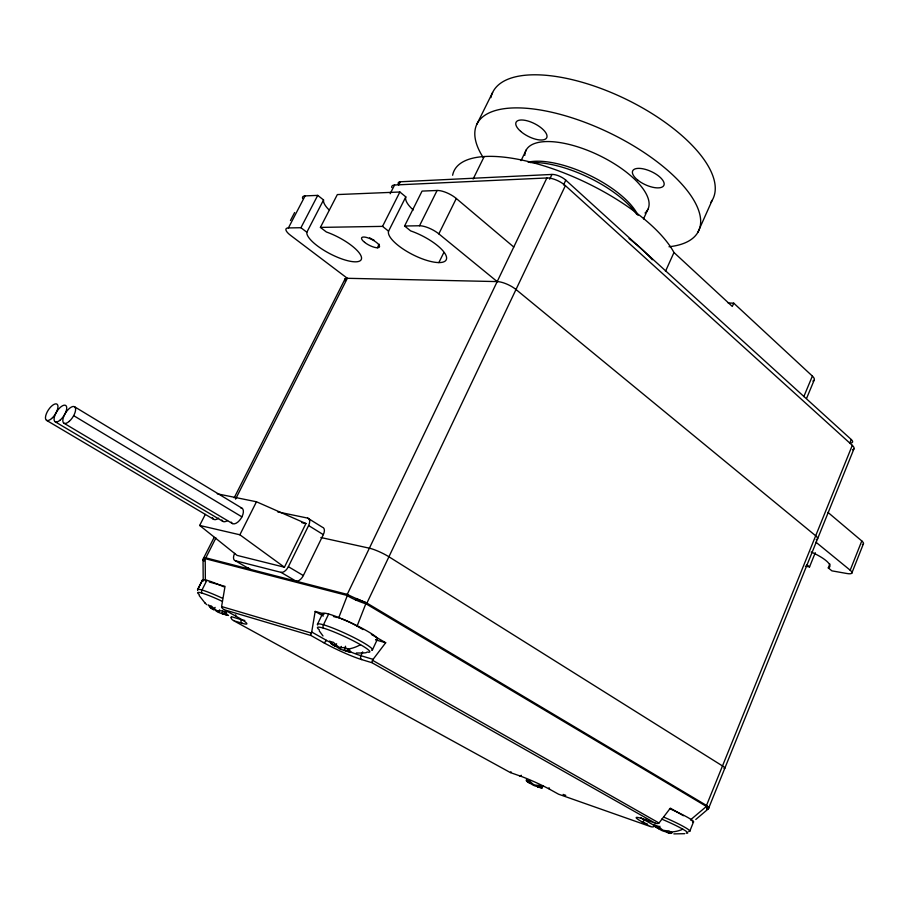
<?xml version="1.0" encoding="UTF-8"?>
<svg xmlns="http://www.w3.org/2000/svg" width="909" height="909" viewBox="0 0 909 909"><rect width="100%" height="100%" fill="white"/><g stroke="black" fill="none" stroke-linecap="round" stroke-linejoin="round"><path stroke-width="1.36" d="M203.207 580.749L203.037 559.671M209.297 581.999L225.023 586.373L221.762 605.542A3.181 1.704 -83.1 0 0 221.682 606.576L311.423 633.073A3.409 1.966 -83.9 0 0 311.707 632.016L315.173 611.416L324.297 613.95M336.614 643.765L335.08 646.083A48.609 27.531 -52 0 1 330.706 643.22L335.569 645.969A48.575 28.838 -65.8 0 0 340.159 648.946A48.586 38.973 -64.4 0 0 347.193 651.151A46.086 25.816 80.1 0 0 351.181 652.355A48.393 37.78 -82.8 0 1 344.318 650.196L345.556 646.242M215.115 607.382L213.558 609.644A44.359 22.645 -52.2 0 1 210.047 607.189L214.729 609.757A44.211 23.782 -65.5 0 0 218.455 612.336A44.257 37.394 -60.9 0 0 225.227 614.45A41.791 21.327 81.3 0 0 228.523 615.438A43.939 36.565 -82.2 0 1 221.887 613.37L222.75 610.791M204.025 559.399A13.715 2.216 14.8 0 1 205.423 557.774A5.749 3.011 -87.7 0 1 205.832 557.842L347.238 594.384A6.443 3.761 -88.8 0 1 347.749 594.577A3.091 2.397 -58.9 0 0 347.318 595.577L338.637 617.938L340.375 618.472M363.032 629.585L357.078 626.119L365.816 603.758A3.091 1.704 -70.2 0 0 366.247 602.769A15.146 0.818 23.4 0 1 347.102 594.259M811.135 551.99A25.736 6.59 22.1 0 1 828.281 567.92L831.917 570.852L846.995 573.522A11.84 3.034 21.8 0 0 850.188 570.204L861.789 540.957L827.963 512.392M851.767 573.227L863.3 544.105M689.829 831.144L693.431 822.077M828.281 567.92L829.849 563.989M391.768 187.572A12.931 4.511 27.6 0 1 394.586 185.004L546.877 177.959A14.237 5.59 26.1 0 1 565.387 185.629L852.301 445.342L706.498 805.454A2.557 1.943 -62.5 0 1 706.066 806.226A3.522 2.307 -47.5 0 1 706.373 806.465A12.726 1.579 39.8 0 1 706.747 808.93M708.645 808.226L853.892 448.989M805.374 566.171L809.544 566.898L815.271 552.717M849.676 443.444L851.267 439.524L565.796 180.164A10.658 4.227 26.1 0 0 551.956 174.437L400.335 181.777A9.692 3.409 27.6 0 0 398.608 184.72M806.613 398.301L814.18 380.121M803.817 396.597L812.373 376.076L733.745 303.151L728.166 302.981M733.745 303.151L732.302 306.447L673.967 252.509A123.76 46.439 25.6 0 0 553.058 168.881A123.76 46.439 25.6 0 0 452.637 175.255M697.839 232.386L712.224 200.253M340.159 648.946L341.307 646.413M665.468 271.382L673.967 252.509M643.492 218.955L647.935 209.263M218.455 612.336L219.603 609.848M372.44 649.821L377.428 639.209M510.96 771.684L510.528 772.548M362.668 651.901L360.884 655.684A3.022 2.375 -71.8 0 0 361.68 659.593L371.974 662.718L655.128 823.122L644.515 819.418A25.6 2.25 23.8 0 0 641.686 821.645L650.355 826.531L558.569 794.205L549.945 789.432A23.452 1.943 24.2 0 0 519.391 775.741L510.449 772.616L233.658 620.688L242.089 623.244A2.761 2.295 -69.5 0 1 241.294 619.665L231.34 616.666A3.045 2.341 77.8 0 0 231.227 617.631M563.523 184.947L565.796 180.164M565.387 185.629L366.906 603.087A3.102 1.807 -58.7 0 1 366.35 604.008A4.306 3.386 -41.6 0 0 365.816 603.758A15.192 2.25 22.5 0 1 346.988 595.429M317.525 624.142L322.593 613.598M546.877 177.959L347.238 594.384A3.091 2.477 -73.9 0 0 346.908 595.406A4.272 2.522 -83.3 0 1 347.318 595.577M549.672 179.209L551.956 174.437M328.649 614.029L323.456 624.813A3.704 2.977 -72 0 0 323.229 628.096M521.05 160.643L526.311 149.803M234.67 553.354A7.238 3.795 -58.4 0 0 235.249 560.705L280.983 572.352L295.982 581.135A7.442 4.113 -58.5 0 0 303.345 575.545L323.32 534.64A7.374 4.068 -57.6 0 0 322.354 527.209L307.685 518.107L277.734 511.892M473.112 179.062L484.213 156.53M205.298 514.403L199.662 525.447L237.056 555.388L284.426 567.216L305.935 523.539L256.463 501.768L217.285 493.814M280.983 572.352A7.499 4.079 -58.4 0 0 288.369 566.705L308.606 525.55A7.431 4.034 -57.5 0 0 307.685 518.107M438.865 262.61L443.831 252.52M816.146 539.685A12.203 3.272 22 0 0 815.68 535.787L515.994 289.505A14.499 4.761 25.8 0 0 497.189 281.597L438.831 233.874L456.295 198.492A14.93 5.34 27.1 0 0 437.093 190.481L422.06 191.095L404.585 226.011L410.629 230.886A32.224 10.533 26.9 0 1 446.399 256.611A32.224 10.533 26.9 0 1 417.663 256.974A32.224 10.533 26.9 0 1 388.563 231.181L382.541 226.375L320.411 227.398L337.341 194.571L399.88 192.004L405.812 196.889A32.031 11.147 27.1 0 0 413.231 209.968M476.816 124.317L492.598 92.536M404.585 226.011L419.515 225.762L437.093 190.481M388.563 231.181L405.812 196.889M199.662 525.447L239.874 534.787L256.463 501.768M398.699 185.004L400.335 181.777M382.541 226.375L399.88 192.004M206.877 580.306L201.98 590.043A3.363 2.852 -69.4 0 0 201.775 593.02M377.371 247.771L379.178 244.191M214.16 537.355L203.593 558.103M234.17 497.848L345.159 278.768M215.922 537.923L205.832 557.842A2.761 2.363 -71.3 0 0 205.536 558.751L346.908 595.406M235.567 499.098L347.352 278.302L497.189 281.597M390.177 193.719L394.586 185.004M197.583 589.714L202.662 579.783L197.673 589.521M320.411 227.398L326.354 231.977A30.497 9.26 27.6 0 1 361.134 256.168A30.497 9.26 27.6 0 1 335.705 256.497A30.497 9.26 27.6 0 1 306.844 232.238L323.547 199.957L317.73 195.378L305.094 195.901A13.692 4.352 28.1 0 0 302.652 198.537M344.897 280.779A13.146 3.829 27 0 1 347.352 278.302L290.687 235.442A13.771 4.113 27.9 0 1 288.403 227.932L300.936 227.716L317.73 195.378M290.46 220.523L294.63 212.524M288.403 227.932L305.094 195.901M666.729 831.905A40.746 27.156 -66.6 0 1 662.082 830.621A40.814 30.565 -70.9 0 1 657.15 827.508L653.753 825.588A40.507 29.872 -53.6 0 0 658.525 828.61L659.923 826.258M683.409 815.725L670.353 808.146L659.582 822.259A2.909 1.932 -46.4 0 1 658.923 822.952L372.531 660.298A3.431 2.636 -41.2 0 1 373.076 659.355L385.689 642.743L371.383 634.437M695.771 819.486L707.918 809.203M684.682 833.689L673.853 833.894M363.009 653.014L366.168 652.707M362.475 653.037L356.271 652.992M301.833 522.664L305.935 523.539M320.866 537.514L369.372 548.195A15.18 2.488 25.2 0 1 388.927 556.785L722.496 765.946A12.681 1.682 23.4 0 1 723.996 768.4M333.421 616.484L337.341 617.575M375.553 639.845L385.689 642.743M373.076 659.355L360.884 655.684A27.259 2.966 25 0 1 348.806 651.185M563.103 794.409L565.773 795.352M644.674 823.065L647.344 824.009M341.386 618.813L343.647 619.665A13.68 1.659 25 0 1 351.419 623.108L357.078 626.119M356.567 600.304L355.771 599.963M540.923 786.444L542.503 787.228A37.667 25.997 -69.4 0 1 537.503 786.751A37.701 26.054 -80.6 0 0 542.275 788.035A35.94 22.293 75 0 1 538.764 786.796A37.633 26.895 -65.1 0 1 533.844 785.456A37.667 25.997 -69.4 0 1 529.697 782.729L526.413 780.945A37.508 25.338 -54 0 0 530.311 783.513A37.633 26.895 -65.1 0 1 526.459 780.024A35.235 18.737 -21.2 0 0 529.958 781.263A37.701 26.054 -80.6 0 0 533.981 784.808A37.508 25.338 -54 0 0 539.117 785.365L540.923 786.444A37.599 25.804 -61.6 0 0 543.446 786.171M213.558 609.644A44.257 37.394 -60.9 0 1 208.116 605.042A42.189 15.805 -23.5 0 0 211.388 606.019A43.939 36.565 -82.2 0 0 216.978 610.678A44.359 22.645 -52.2 0 0 222.001 610.757L226.705 613.348A44.211 23.782 -65.5 0 1 221.887 613.37M242.089 623.244A27.759 2.67 25.3 0 0 236.34 616.427L224.205 609.734L310.98 635.527L323.445 642.538A30.292 3.25 25 0 0 361.68 659.593M335.08 646.083A48.586 38.973 -64.4 0 1 329.456 641.129A45.973 19.305 -22.6 0 0 333.433 642.311A48.393 37.78 -82.8 0 0 339.227 647.322A48.609 27.531 -52 0 0 345.204 647.549L350.079 650.31A48.575 28.838 -65.8 0 1 344.318 650.196M658.525 828.61A40.746 27.156 -66.6 0 1 654.673 824.952A38.11 22.043 -18.7 0 0 658.809 826.395A40.939 26.111 -81.4 0 0 662.843 830.133A40.507 29.872 -53.6 0 0 668.808 830.871L672.206 832.803A40.814 30.565 -70.9 0 1 666.388 832.133A40.939 26.111 -81.4 0 0 671.183 833.394A39.292 25.986 71.8 0 1 667.57 832.167M311.707 632.016L326.433 640.334A27.259 2.966 25 0 0 329.444 641.993M640.618 817.532A23.032 2.057 23.8 0 0 644.436 819.929L654.65 825.702A2.807 1.909 -35.4 0 1 654.037 826.361M315.173 611.416L323.274 616.086M235.249 560.705L250.032 569.261A7.192 3.818 -58.5 0 1 248.441 567.602M288.369 566.705L303.345 575.545M46.575 420.367L213.74 519.38M64.016 423.253L232.465 523.584M366.35 604.008L706.066 806.226M55.222 421.799L223.035 521.471M691.147 820.225L690.522 819.861L706.373 806.465A2.545 1.977 -47 0 0 706.895 805.749A5.295 3.431 -41.5 0 0 706.509 805.454L366.906 603.087A6.477 5.011 -34.9 0 0 366.247 602.769M73.674 415.652L241.919 516.869M74.39 406.664L241.794 508.086M308.606 525.55L323.32 534.64M239.874 534.787L284.426 567.216M692.158 820.884L692.806 821.418A11.453 1.125 23.7 0 1 692.772 821.918M300.936 227.716L306.844 232.238M806.806 564.716L809.544 566.898M815.918 542.173L850.188 570.204M456.295 198.492L513.767 247.032M199.128 595.52L204.957 602.94M206.661 604.599L204.627 602.622M203.548 558.955L203.525 558.921A13.737 2.238 14.4 0 0 203.877 559.376M319.252 630.88L322.99 635.959M205.366 580.908L205.195 558.728A2.75 2.375 88.7 0 1 205.411 557.796M549.945 789.432A2.397 1.659 -62.9 0 1 549.059 787.694M654.094 826.474A3.818 3.704 71 0 1 650.435 826.395M644.436 819.929A2.534 1.863 -63.6 0 1 641.686 821.645M658.991 823.077A3.943 3.829 70.1 0 1 655.207 822.986M646.322 818.964A2.602 1.716 -73.2 0 1 644.515 819.418M372.054 662.547A4.556 0.579 -65.5 0 1 372.474 660.389M311.06 635.357A4.545 0.75 -65.2 0 1 311.355 633.153M326.433 640.334A3.022 1.738 -59.8 0 1 323.445 642.538M224.262 609.564A4.272 4.068 -34.3 0 1 221.535 606.61M236.34 616.427A2.829 1.511 -59.6 0 1 235.681 614.791M233.715 620.529A4.136 3.943 -35.2 0 1 231.079 617.666M521.3 775.252A2.397 1.704 -71.9 0 1 519.391 775.741M244.828 620.415A24.975 2.443 25.3 0 1 241.294 619.665M365.702 602.474A15.123 0.761 23.3 0 1 356.203 598.497M204.105 560.842A13.737 2.443 9.6 0 1 205.15 558.705A13.76 2.443 10 0 0 203.275 560.103M203.934 560.796A13.715 2.488 9.4 0 1 203.139 560.092M706.168 806.328A12.703 1.545 40 0 1 708.02 808.965M706.861 805.715A12.692 1.534 34.6 0 1 707.486 808.078M707.02 805.817A12.726 1.534 34.3 0 1 708.759 808.033M707.872 809.249A12.76 1.579 40 0 1 706.884 809.033M527.936 781.865A37.599 25.804 -61.6 0 1 526.209 780.127M317.661 625.028A30.315 3.443 25 0 1 346.795 634.096A30.315 3.443 25 0 1 371.497 650.208M319.309 629.823A28.861 3.227 25 0 1 345.022 636.755A28.861 3.227 25 0 1 366.952 652.003M360.521 644.686A48.609 28.327 -58.8 0 1 347.647 649.049M333.058 644.686A48.609 28.327 -58.8 0 1 331.206 642.708M323.127 614.825A30.27 3.636 25 0 1 351.965 623.233A30.27 3.636 25 0 1 375.928 639.55M661.752 819.123A24.338 2.227 23.8 0 1 682.773 829.167A24.338 2.227 23.8 0 1 686.227 833.099M682.841 829.201A40.666 30.383 -62.3 0 1 670.512 831.94M655.378 826.622A40.666 30.383 -62.3 0 1 653.276 824.656M663.945 817.202A25.577 2.375 23.8 0 1 688.692 831.394M669.513 808.624A25.532 2.511 23.7 0 1 692.897 822.191M197.81 590.271A27.724 2.818 25.4 0 1 222.489 598.281M199.253 594.566A26.384 2.647 25.3 0 1 221.83 601.122M202.968 581.021A27.679 2.988 25.4 0 1 223.682 586.782M226.977 611.632A44.302 23.339 -58.8 0 1 224.353 612.155M212.308 608.553A44.302 23.339 -58.8 0 1 210.865 606.826M240.601 507.79A9.056 4.659 -57.7 0 1 240.919 518.596A9.056 4.659 -57.7 0 1 231.216 522.096M227.591 520.527A8.988 4.59 -57.7 0 1 221.807 519.993M218.694 518.119A8.92 4.522 -57.7 0 1 212.422 517.539M530.345 162.586A71.766 27.952 25.7 0 1 636.811 214.444M629.051 238.567A124.238 44.927 25.6 0 1 652.355 259.758M851.267 439.524A9.01 2.92 21.4 0 1 851.426 442.899M852.301 445.342A12.022 3.863 21.5 0 1 852.506 449.796M419.515 225.762A15.021 5.045 26.9 0 1 438.831 233.874M328.876 209.718A30.327 9.817 27.8 0 1 323.547 199.957M861.789 540.957A11.783 3.216 21.6 0 1 862.334 544.593M374.11 240.192A9.976 3.181 27.4 0 1 369.679 237.84M812.373 376.076A12.181 4.261 21.9 0 1 812.851 381.098M524.823 155.314A67.709 27.315 25.7 0 1 598.588 155.144A67.709 27.315 25.7 0 1 645.038 213.001M528.095 162.154A67.936 26.6 25.7 0 1 589.771 175.403A67.936 26.6 25.7 0 1 638.038 215.365M490.905 97.649A122.34 51.87 25.8 0 1 624.04 98.263A122.34 51.87 25.8 0 1 710.758 202.491M483.02 157.223A123.045 49.734 25.7 0 1 531.231 108.728A123.045 49.734 25.7 0 1 676.682 178.743A123.045 49.734 25.7 0 1 669.024 246.759M69.175 421.401A9.794 4.181 -56.8 0 0 74.777 406.925A9.794 4.181 -56.8 0 0 63.698 416.572A9.794 4.181 -56.8 0 0 69.175 421.401M60.312 419.958A9.715 4.113 -56.8 0 0 65.914 405.607A9.715 4.113 -56.8 0 0 54.949 415.186A9.715 4.113 -56.8 0 0 60.312 419.958M51.608 418.538A9.635 4.045 -56.9 0 0 57.187 404.312A9.635 4.045 -56.9 0 0 46.348 413.811A9.635 4.045 -56.9 0 0 51.608 418.538M364.6 242.328A9.988 3.147 27.3 0 0 379.36 247.089A9.988 3.147 27.3 0 0 367.668 237.772A9.988 3.147 27.3 0 0 364.6 242.328M520.641 131.339A17.169 7.102 26.9 0 0 546.604 137.941A17.169 7.102 26.9 0 0 526.913 120.738A17.169 7.102 26.9 0 0 520.641 131.339M637.72 180.084A17.214 7.227 24.9 0 0 663.854 185.425A17.214 7.227 24.9 0 0 643.242 168.858A17.214 7.227 24.9 0 0 637.72 180.084"/></g></svg>
